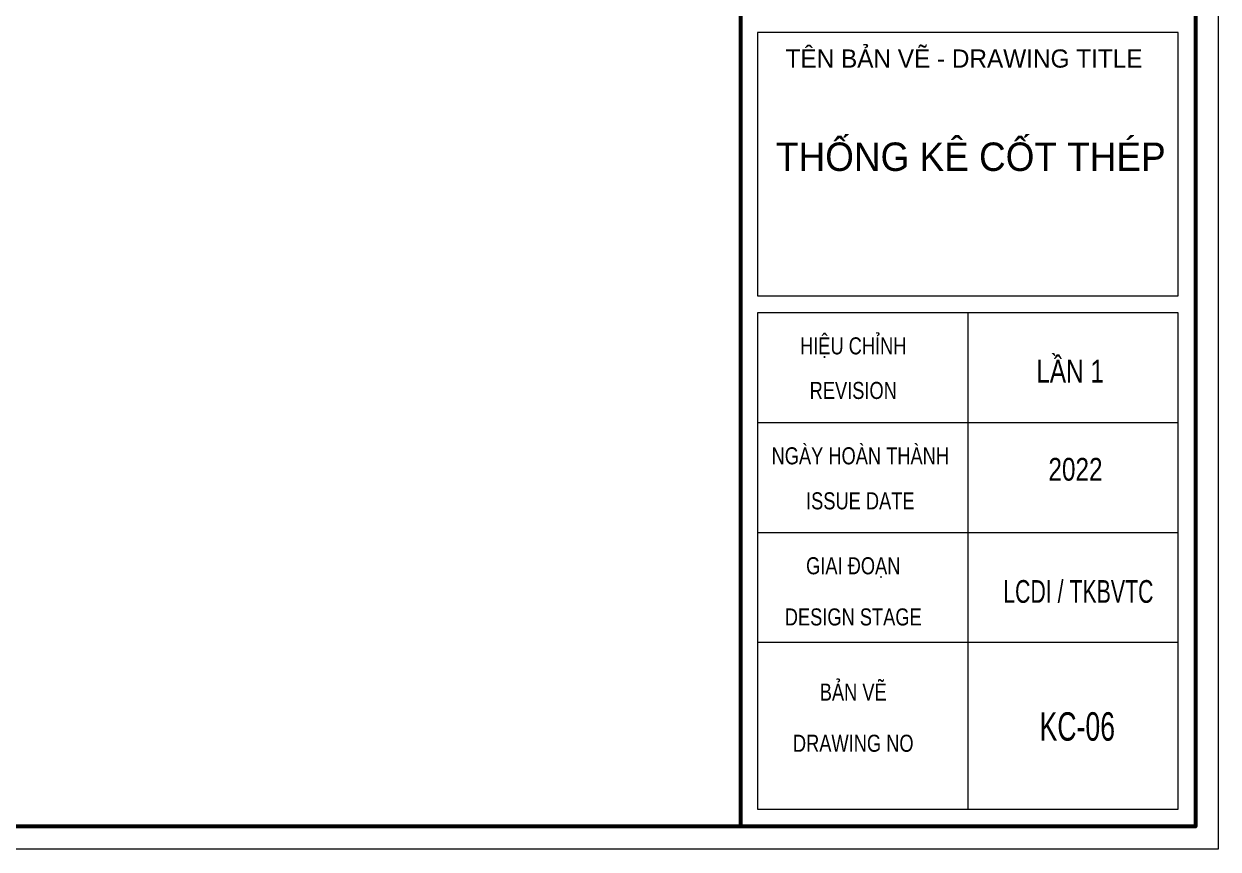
# Model space of a CAD drawing. Extents: x -192823 to 24985, y 78808 to 102574.
# Drawn here: x 16585 to 24985, y 78808 to 84614 of the extents above; entities that cross this region are included whole.
import ezdxf
from ezdxf.enums import TextEntityAlignment as Align

# ---------------------------------------------------------------- set-up
doc = ezdxf.new("R2010")
doc.units = 0
doc.header["$LTSCALE"] = 5
doc.header["$MEASUREMENT"] = 0
doc.layers.get('0').update_dxf_attribs({"linetype": 'CONTINUOUS', "lineweight": 25})
doc.layers.get('DEFPOINTS').update_dxf_attribs({"linetype": 'CONTINUOUS', "lineweight": 9})
for name, color, linetype, lineweight in [('Khungten_LCDI', 7, 'CONTINUOUS', 25), ('LC Net thay', 7, 'CONTINUOUS', 25), ('LC Text1', 3, 'CONTINUOUS', 20)]:
    doc.layers.add(name, color=color, linetype=linetype, lineweight=lineweight)
doc.styles.add('Khungten', font='', dxfattribs={"width": 0.9, "height": 5000})
doc.styles.add('Title', font='', dxfattribs={"width": 0.8})
doc.styles.get('Khungten').set_extended_font_data('.VnAvantH')
doc.styles.get('Title').set_extended_font_data('.VnBlackH')

# ---------------------------------------------------------------- blocks, each defined once
blk = doc.blocks.new('ha tang Nui Beo')
at = {"layer": 'DEFPOINTS', "lineweight": 0}
blk.add_lwpolyline([(-1200, -14850), (-1200, 14850), (40800, 14850), (40800, -14850)], close=True, dxfattribs=at)
at = {"layer": 'Khungten_LCDI', "color": 5, "lineweight": 60}
blk.add_line((36600, 14650), (36600, -14650), dxfattribs=at)
at = {"layer": 'Khungten_LCDI', "color": 5, "lineweight": 25}
blk.add_line((40600, -14650), (40600, 14650), dxfattribs=at)
at = {"layer": 'Khungten_LCDI', "color": 9, "lineweight": 15}
for p, q in [((38600, -10133), (38600, -14500)), ((40450, -11100), (36750, -11100)), ((40450, -12067), (36750, -12067)), ((40450, -13033), (36750, -13033))]:
    blk.add_line(p, q, dxfattribs=at)
at = {"layer": 'Khungten_LCDI', "color": 5, "lineweight": 60}
blk.add_lwpolyline([(0, -14650), (0, 14650), (40600, 14650), (40600, -14650)], close=True, dxfattribs=at)
at = {"layer": 'Khungten_LCDI', "color": 9, "lineweight": 15}
for points in [[(36750, -9983), (40450, -9983), (40450, -7667), (36750, -7667)], [(36750, -14500), (40450, -14500), (40450, -10133), (36750, -10133)]]:
    blk.add_lwpolyline(points, close=True, dxfattribs=at)
at = {"color": 7, "style": 'Khungten'}
blk.add_text('tªn b¶n vÏ - drawing title', height=160, dxfattribs=at).set_placement((38566, -7977), align=Align.CENTER)
at = {"color": 7}
for s, height, style, width, p in [('hiÖu chØnh', 150, 'Khungten', 0.8, (37592, -10499)), ('revision', 150, 'Khungten', 0.8, (37592, -10891)), ('ngµy hoµn thµnh', 150, 'Khungten', 0.8, (37654, -11466)), ('issue date', 150, 'Khungten', 0.8, (37654, -11862)), ('giai ®o¹n', 150, 'Khungten', 0.8, (37592, -12433)), ('lcdi / TKbvtc', 200, 'Title', 0.7, (39571, -12684)), ('design stage', 150, 'Khungten', 0.8, (37592, -12883)), ('b¶n vÏ', 150, 'Khungten', 0.8, (37592, -13544)), ('drawing nO', 150, 'Khungten', 0.8, (37592, -13994))]:
    blk.add_text(s, height=height, dxfattribs=dict(at, style=style, width=width)).set_placement(p, align=Align.CENTER)
at = {"color": 7, "style": 'Khungten', "width": 0.8}
for tag, p in [('REVISION', (39499, -10746)), ('NGAYHT', (39546, -11609))]:
    blk.add_attdef(tag, text='', height=200, dxfattribs=at).set_placement(p, align=Align.CENTER)
at = {"layer": 'LC Text1', "style": 'Title', "width": 1.485915}
for tag, p, p2 in [('TENBANVE1', (36913, -8886), (40339, -8886)), ('TENBANVE2', (36913, -9562), (40339, -9562))]:
    blk.add_attdef(tag, text='', height=250, dxfattribs=at).set_placement(p, p2, align=Align.FIT)
at = {"layer": 'LC Text1', "style": 'Title', "width": 0.7}
blk.add_attdef('SOBANVE', text='', height=250, dxfattribs=at).set_placement((39562, -13896), align=Align.CENTER)

msp = doc.modelspace()

# ---------------------------------------------------------------- block references
at = {"layer": 'LC Net thay'}
ref = msp.add_blockref('ha tang Nui Beo', (-7655.1, 90688.2), dxfattribs=dict(at, xscale=0.8, yscale=0.8, zscale=0.8))
ref.add_attrib('NGAYHT', '2022', dxfattribs={"layer": 'LC Text1', "height": 160, "style": 'Khungten', "width": 0.8}).set_placement((23981.8, 81400.7), align=Align.CENTER)
ref.add_attrib('REVISION', 'lÇn 1', dxfattribs={"layer": 'LC Text1', "height": 160, "style": 'Khungten', "width": 0.8}).set_placement((23943.9, 82091.1), align=Align.CENTER)
ref.add_attrib('SOBANVE', 'kc-06', dxfattribs={"layer": 'LC Text1', "height": 200, "style": 'Title', "width": 0.7}).set_placement((23994.5, 79571.2), align=Align.CENTER)
ref.add_attrib('TENBANVE1', 'thèng kª cèt thÐp', dxfattribs={"layer": 'LC Text1', "height": 200, "style": 'Title', "width": 0.861916}).set_placement((21875.1, 83579.6), (24616.2, 83579.6), align=Align.FIT)

doc.saveas('drawing.dxf')
